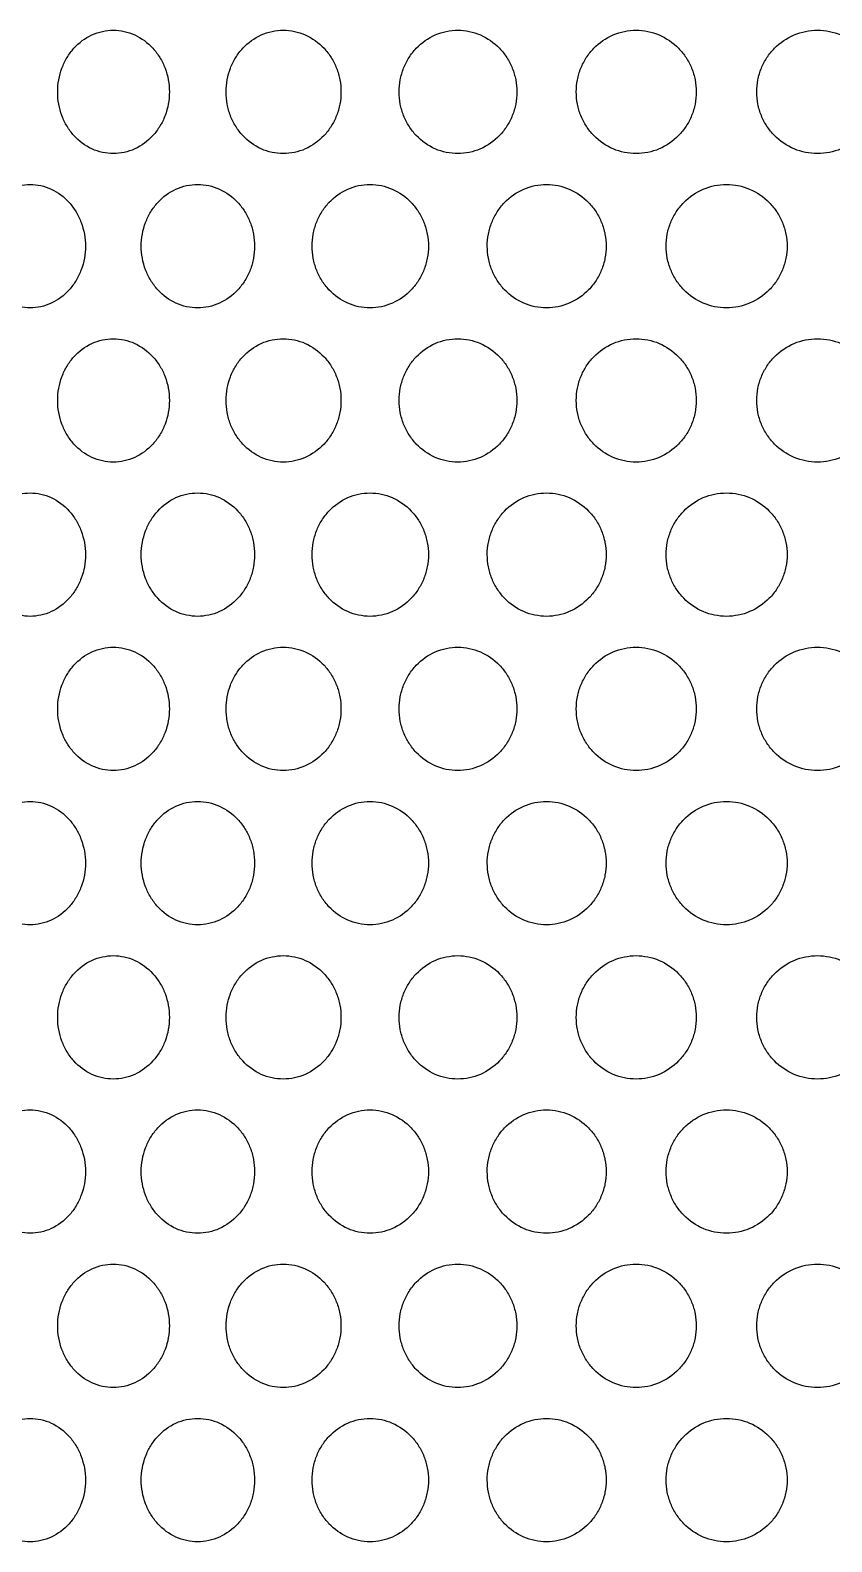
# Model space of a CAD drawing. Header units: millimetres. Extents: x 324 to 7054, y -67 to 2159.
# Drawn here: x 645.2 to 697.2, y 485 to 583 of the extents above; entities that cross this region are included whole.
import ezdxf

# ---------------------------------------------------------------- set-up
doc = ezdxf.new("R2010")
doc.units = ezdxf.units.MM
doc.header["$LTSCALE"] = 153.67
doc.layers.add('02___PRT_ALL_AXES', color=7, linetype='CONTINUOUS')

msp = doc.modelspace()

# ---------------------------------------------------------------- linework, layer by layer
at = {"layer": '02___PRT_ALL_AXES', "linetype": 'Continuous'}
for points in [[(647.01741, 579), (647.01772, 579.26583), (647.06415, 579.78945), (647.27066, 580.54514), (647.60178, 581.23528), (648.19946, 582.04859), (649.19605, 582.7909), (650.61812, 583.10456), (652.04246, 582.79082), (653.05031, 582.05038), (653.65774, 581.2386), (653.99602, 580.54817), (654.20758, 579.79095), (654.25517, 579.2663), (654.25548, 579)], [(657.92888, 579), (657.9292, 579.26583), (657.97705, 579.78945), (658.18986, 580.54514), (658.53106, 581.23528), (659.1468, 582.04859), (660.17319, 582.7909), (661.63687, 583.10456), (663.1019, 582.79082), (664.13793, 582.05038), (664.76214, 581.2386), (665.10971, 580.54817), (665.32705, 579.79095), (665.37594, 579.2663), (665.37626, 579)], [(669.14691, 579), (669.14724, 579.26583), (669.19632, 579.78945), (669.41459, 580.54514), (669.76449, 581.23528), (670.39583, 582.04859), (671.44791, 582.7909), (672.94733, 583.10456), (674.4472, 582.79082), (675.50725, 582.05038), (676.14575, 581.2386), (676.50122, 580.54817), (676.72347, 579.79095), (676.77346, 579.2663), (676.77378, 579)], [(680.6266, 579), (680.62694, 579.26583), (680.67705, 579.78945), (680.8999, 580.54514), (681.2571, 581.23528), (681.90151, 582.04859), (682.97506, 582.7909), (684.50424, 583.10456), (686.03295, 582.79082), (687.11278, 582.05038), (687.763, 581.2386), (688.12494, 580.54817), (688.35122, 579.79095), (688.40211, 579.2663), (688.40244, 579)], [(692.32199, 579), (692.32234, 579.26583), (692.37328, 579.78945), (692.59981, 580.54514), (692.96289, 581.23528), (693.6178, 582.04859), (694.70853, 582.7909), (696.26133, 583.10456), (697.81275, 582.79082), (698.90804, 582.05038), (699.56739, 581.2386), (699.93436, 580.54817), (700.16375, 579.79095), (700.21533, 579.2663), (700.21567, 579)], [(654.25548, 579), (654.25516, 578.73417), (654.20776, 578.21055), (653.99708, 577.45486), (653.65978, 576.76472), (653.05235, 575.95141), (652.04357, 575.2091), (650.61542, 574.89544), (649.19717, 575.20918), (648.20147, 575.94962), (647.60379, 576.7614), (647.27169, 577.45183), (647.06432, 578.20905), (647.01772, 578.7337), (647.01741, 579)], [(665.37626, 579), (665.37593, 578.73417), (665.32723, 578.21055), (665.11079, 577.45486), (664.76424, 576.76472), (664.14003, 575.95141), (663.10305, 575.2091), (661.63409, 574.89544), (660.17434, 575.20918), (659.14887, 575.94962), (658.53313, 576.7614), (658.19093, 577.45183), (657.97723, 578.20905), (657.9292, 578.7337), (657.92888, 579)], [(676.77378, 579), (676.77345, 578.73417), (676.72366, 578.21055), (676.50233, 577.45486), (676.1479, 576.76472), (675.5094, 575.95141), (674.44838, 575.2091), (672.94449, 574.89544), (671.44908, 575.20918), (670.39795, 575.94962), (669.76661, 576.7614), (669.41568, 577.45183), (669.1965, 578.20905), (669.14724, 578.7337), (669.14691, 579)], [(688.40244, 579), (688.4021, 578.73417), (688.35141, 578.21055), (688.12607, 577.45486), (687.76519, 576.76472), (687.11496, 575.95141), (686.03414, 575.2091), (684.50134, 574.89544), (682.97626, 575.20918), (681.90368, 575.94962), (681.25927, 576.7614), (680.90101, 577.45183), (680.67723, 578.20905), (680.62693, 578.7337), (680.6266, 579)], [(700.21567, 579), (700.21533, 578.73417), (700.16394, 578.21055), (699.9355, 577.45486), (699.56961, 576.76472), (698.91025, 575.95141), (697.81397, 575.2091), (696.25839, 574.89544), (694.70975, 575.20918), (693.62, 575.94962), (692.96509, 576.7614), (692.60094, 577.45183), (692.37347, 578.20905), (692.32233, 578.7337), (692.32199, 579)], [(641.69034, 569), (641.69064, 569.26583), (641.73629, 569.78945), (641.93933, 570.54514), (642.26493, 571.23528), (642.85266, 572.04859), (643.83286, 572.7909), (645.23197, 573.10456), (646.63381, 572.79082), (647.62606, 572.05038), (648.22418, 571.2386), (648.55731, 570.54817), (648.76566, 569.79095), (648.81253, 569.2663), (648.81283, 569)], [(652.43207, 569), (652.43238, 569.26583), (652.47954, 569.78945), (652.68931, 570.54514), (653.02564, 571.23528), (653.63265, 572.04859), (654.64465, 572.7909), (656.08824, 573.10456), (657.53365, 572.79082), (658.5561, 572.05038), (659.17223, 571.2386), (659.51533, 570.54817), (659.72989, 569.79095), (659.77815, 569.2663), (659.77846, 569)], [(663.50236, 569), (663.50268, 569.26583), (663.55117, 569.78945), (663.76682, 570.54514), (664.11254, 571.23528), (664.73639, 572.04859), (665.77615, 572.7909), (667.25844, 573.10456), (668.74164, 572.79082), (669.7902, 572.05038), (670.42187, 571.2386), (670.77357, 570.54817), (670.99347, 569.79095), (671.04293, 569.2663), (671.04325, 569)], [(674.8569, 569), (674.85723, 569.26583), (674.90685, 569.78945), (675.12752, 570.54514), (675.48125, 571.23528), (676.11944, 572.04859), (677.18279, 572.7909), (678.69785, 573.10456), (680.2129, 572.79082), (681.28337, 572.05038), (681.92806, 571.2386), (682.28694, 570.54817), (682.51132, 569.79095), (682.56178, 569.2663), (682.56211, 569)], [(686.45024, 569), (686.45058, 569.26583), (686.50113, 569.78945), (686.72594, 570.54514), (687.08626, 571.23528), (687.73624, 572.04859), (688.81893, 572.7909), (690.36069, 573.10456), (691.90152, 572.79082), (692.98962, 572.05038), (693.64474, 571.2386), (694.00938, 570.54817), (694.23732, 569.79095), (694.28859, 569.2663), (694.28892, 569)], [(648.81283, 569), (648.81252, 568.73417), (648.76583, 568.21055), (648.55835, 567.45486), (648.22619, 566.76472), (647.62807, 565.95141), (646.63491, 565.2091), (645.22932, 564.89544), (643.83396, 565.20918), (642.85464, 565.94962), (642.2669, 566.7614), (641.94035, 567.45183), (641.73646, 568.20905), (641.69064, 568.7337), (641.69034, 569)], [(659.77846, 569), (659.77814, 568.73417), (659.73007, 568.21055), (659.5164, 567.45486), (659.17431, 566.76472), (658.55817, 565.95141), (657.53478, 565.2091), (656.0855, 564.89544), (654.64578, 565.20918), (653.63469, 565.94962), (653.02768, 566.7614), (652.69036, 567.45183), (652.47972, 568.20905), (652.43238, 568.7337), (652.43207, 569)], [(671.04325, 569), (671.04293, 568.73417), (670.99365, 568.21055), (670.77466, 567.45486), (670.42399, 566.76472), (669.79232, 565.95141), (668.7428, 565.2091), (667.25562, 564.89544), (665.77731, 565.20918), (664.73849, 565.94962), (664.11464, 566.7614), (663.76789, 567.45183), (663.55135, 568.20905), (663.50268, 568.7337), (663.50236, 569)], [(682.56211, 569), (682.56177, 568.73417), (682.5115, 568.21055), (682.28806, 567.45486), (681.93023, 566.76472), (681.28554, 565.95141), (680.21409, 565.2091), (678.69498, 564.89544), (677.18398, 565.20918), (676.12159, 565.94962), (675.4834, 566.7614), (675.12862, 567.45183), (674.90704, 568.20905), (674.85723, 568.7337), (674.8569, 569)], [(694.28892, 569), (694.28858, 568.73417), (694.23751, 568.21055), (694.01051, 567.45486), (693.64695, 566.76472), (692.99183, 565.95141), (691.90273, 565.2091), (690.35776, 564.89544), (688.82014, 565.20918), (687.73843, 565.94962), (687.08844, 566.7614), (686.72706, 567.45183), (686.50132, 568.20905), (686.45057, 568.7337), (686.45024, 569)], [(647.01741, 559), (647.01772, 559.26583), (647.06415, 559.78945), (647.27066, 560.54514), (647.60178, 561.23528), (648.19946, 562.04859), (649.19605, 562.7909), (650.61812, 563.10456), (652.04246, 562.79082), (653.05031, 562.05038), (653.65774, 561.2386), (653.99602, 560.54817), (654.20758, 559.79095), (654.25517, 559.2663), (654.25548, 559)], [(657.92888, 559), (657.9292, 559.26583), (657.97705, 559.78945), (658.18986, 560.54514), (658.53106, 561.23528), (659.1468, 562.04859), (660.17319, 562.7909), (661.63687, 563.10456), (663.1019, 562.79082), (664.13793, 562.05038), (664.76214, 561.2386), (665.10971, 560.54817), (665.32705, 559.79095), (665.37594, 559.2663), (665.37626, 559)], [(669.14691, 559), (669.14724, 559.26583), (669.19632, 559.78945), (669.41459, 560.54514), (669.76449, 561.23528), (670.39583, 562.04859), (671.44791, 562.7909), (672.94733, 563.10456), (674.4472, 562.79082), (675.50725, 562.05038), (676.14575, 561.2386), (676.50122, 560.54817), (676.72347, 559.79095), (676.77346, 559.2663), (676.77378, 559)], [(680.6266, 559), (680.62694, 559.26583), (680.67705, 559.78945), (680.8999, 560.54514), (681.2571, 561.23528), (681.90151, 562.04859), (682.97506, 562.7909), (684.50424, 563.10456), (686.03295, 562.79082), (687.11278, 562.05038), (687.763, 561.2386), (688.12494, 560.54817), (688.35122, 559.79095), (688.40211, 559.2663), (688.40244, 559)], [(692.32199, 559), (692.32234, 559.26583), (692.37328, 559.78945), (692.59981, 560.54514), (692.96289, 561.23528), (693.6178, 562.04859), (694.70853, 562.7909), (696.26133, 563.10456), (697.81275, 562.79082), (698.90804, 562.05038), (699.56739, 561.2386), (699.93436, 560.54817), (700.16375, 559.79095), (700.21533, 559.2663), (700.21567, 559)], [(654.25548, 559), (654.25516, 558.73417), (654.20776, 558.21055), (653.99708, 557.45486), (653.65978, 556.76472), (653.05235, 555.95141), (652.04357, 555.2091), (650.61542, 554.89544), (649.19717, 555.20918), (648.20147, 555.94962), (647.60379, 556.7614), (647.27169, 557.45183), (647.06432, 558.20905), (647.01772, 558.7337), (647.01741, 559)], [(665.37626, 559), (665.37593, 558.73417), (665.32723, 558.21055), (665.11079, 557.45486), (664.76424, 556.76472), (664.14003, 555.95141), (663.10305, 555.2091), (661.63409, 554.89544), (660.17434, 555.20918), (659.14887, 555.94962), (658.53313, 556.7614), (658.19093, 557.45183), (657.97723, 558.20905), (657.9292, 558.7337), (657.92888, 559)], [(676.77378, 559), (676.77345, 558.73417), (676.72366, 558.21055), (676.50233, 557.45486), (676.1479, 556.76472), (675.5094, 555.95141), (674.44838, 555.2091), (672.94449, 554.89544), (671.44908, 555.20918), (670.39795, 555.94962), (669.76661, 556.7614), (669.41568, 557.45183), (669.1965, 558.20905), (669.14724, 558.7337), (669.14691, 559)], [(688.40244, 559), (688.4021, 558.73417), (688.35141, 558.21055), (688.12607, 557.45486), (687.76519, 556.76472), (687.11496, 555.95141), (686.03414, 555.2091), (684.50134, 554.89544), (682.97626, 555.20918), (681.90368, 555.94962), (681.25927, 556.7614), (680.90101, 557.45183), (680.67723, 558.20905), (680.62693, 558.7337), (680.6266, 559)], [(700.21567, 559), (700.21533, 558.73417), (700.16394, 558.21055), (699.9355, 557.45486), (699.56961, 556.76472), (698.91025, 555.95141), (697.81397, 555.2091), (696.25839, 554.89544), (694.70975, 555.20918), (693.62, 555.94962), (692.96509, 556.7614), (692.60094, 557.45183), (692.37347, 558.20905), (692.32233, 558.7337), (692.32199, 559)], [(641.69034, 549), (641.69064, 549.26583), (641.73629, 549.78945), (641.93933, 550.54514), (642.26493, 551.23528), (642.85266, 552.04859), (643.83286, 552.7909), (645.23197, 553.10456), (646.63381, 552.79082), (647.62606, 552.05038), (648.22418, 551.2386), (648.55731, 550.54817), (648.76566, 549.79095), (648.81253, 549.2663), (648.81283, 549)], [(652.43207, 549), (652.43238, 549.26583), (652.47954, 549.78945), (652.68931, 550.54514), (653.02564, 551.23528), (653.63265, 552.04859), (654.64465, 552.7909), (656.08824, 553.10456), (657.53365, 552.79082), (658.5561, 552.05038), (659.17223, 551.2386), (659.51533, 550.54817), (659.72989, 549.79095), (659.77815, 549.2663), (659.77846, 549)], [(663.50236, 549), (663.50268, 549.26583), (663.55117, 549.78945), (663.76682, 550.54514), (664.11254, 551.23528), (664.73639, 552.04859), (665.77615, 552.7909), (667.25844, 553.10456), (668.74164, 552.79082), (669.7902, 552.05038), (670.42187, 551.2386), (670.77357, 550.54817), (670.99347, 549.79095), (671.04293, 549.2663), (671.04325, 549)], [(674.8569, 549), (674.85723, 549.26583), (674.90685, 549.78945), (675.12752, 550.54514), (675.48125, 551.23528), (676.11944, 552.04859), (677.18279, 552.7909), (678.69785, 553.10456), (680.2129, 552.79082), (681.28337, 552.05038), (681.92806, 551.2386), (682.28694, 550.54817), (682.51132, 549.79095), (682.56178, 549.2663), (682.56211, 549)], [(686.45024, 549), (686.45058, 549.26583), (686.50113, 549.78945), (686.72594, 550.54514), (687.08626, 551.23528), (687.73624, 552.04859), (688.81893, 552.7909), (690.36069, 553.10456), (691.90152, 552.79082), (692.98962, 552.05038), (693.64474, 551.2386), (694.00938, 550.54817), (694.23732, 549.79095), (694.28859, 549.2663), (694.28892, 549)], [(648.81283, 549), (648.81252, 548.73417), (648.76583, 548.21055), (648.55835, 547.45486), (648.22619, 546.76472), (647.62807, 545.95141), (646.63491, 545.2091), (645.22932, 544.89544), (643.83396, 545.20918), (642.85464, 545.94962), (642.2669, 546.7614), (641.94035, 547.45183), (641.73646, 548.20905), (641.69064, 548.7337), (641.69034, 549)], [(659.77846, 549), (659.77814, 548.73417), (659.73007, 548.21055), (659.5164, 547.45486), (659.17431, 546.76472), (658.55817, 545.95141), (657.53478, 545.2091), (656.0855, 544.89544), (654.64578, 545.20918), (653.63469, 545.94962), (653.02768, 546.7614), (652.69036, 547.45183), (652.47972, 548.20905), (652.43238, 548.7337), (652.43207, 549)], [(671.04325, 549), (671.04293, 548.73417), (670.99365, 548.21055), (670.77466, 547.45486), (670.42399, 546.76472), (669.79232, 545.95141), (668.7428, 545.2091), (667.25562, 544.89544), (665.77731, 545.20918), (664.73849, 545.94962), (664.11464, 546.7614), (663.76789, 547.45183), (663.55135, 548.20905), (663.50268, 548.7337), (663.50236, 549)], [(682.56211, 549), (682.56177, 548.73417), (682.5115, 548.21055), (682.28806, 547.45486), (681.93023, 546.76472), (681.28554, 545.95141), (680.21409, 545.2091), (678.69498, 544.89544), (677.18398, 545.20918), (676.12159, 545.94962), (675.4834, 546.7614), (675.12862, 547.45183), (674.90704, 548.20905), (674.85723, 548.7337), (674.8569, 549)], [(694.28892, 549), (694.28858, 548.73417), (694.23751, 548.21055), (694.01051, 547.45486), (693.64695, 546.76472), (692.99183, 545.95141), (691.90273, 545.2091), (690.35776, 544.89544), (688.82014, 545.20918), (687.73843, 545.94962), (687.08844, 546.7614), (686.72706, 547.45183), (686.50132, 548.20905), (686.45057, 548.7337), (686.45024, 549)], [(647.01741, 539), (647.01772, 539.26583), (647.06415, 539.78945), (647.27066, 540.54514), (647.60178, 541.23528), (648.19946, 542.04859), (649.19605, 542.7909), (650.61812, 543.10456), (652.04246, 542.79082), (653.05031, 542.05038), (653.65774, 541.2386), (653.99602, 540.54817), (654.20758, 539.79095), (654.25517, 539.2663), (654.25548, 539)], [(657.92888, 539), (657.9292, 539.26583), (657.97705, 539.78945), (658.18986, 540.54514), (658.53106, 541.23528), (659.1468, 542.04859), (660.17319, 542.7909), (661.63687, 543.10456), (663.1019, 542.79082), (664.13793, 542.05038), (664.76214, 541.2386), (665.10971, 540.54817), (665.32705, 539.79095), (665.37594, 539.2663), (665.37626, 539)], [(669.14691, 539), (669.14724, 539.26583), (669.19632, 539.78945), (669.41459, 540.54514), (669.76449, 541.23528), (670.39583, 542.04859), (671.44791, 542.7909), (672.94733, 543.10456), (674.4472, 542.79082), (675.50725, 542.05038), (676.14575, 541.2386), (676.50122, 540.54817), (676.72347, 539.79095), (676.77346, 539.2663), (676.77378, 539)], [(680.6266, 539), (680.62694, 539.26583), (680.67705, 539.78945), (680.8999, 540.54514), (681.2571, 541.23528), (681.90151, 542.04859), (682.97506, 542.7909), (684.50424, 543.10456), (686.03295, 542.79082), (687.11278, 542.05038), (687.763, 541.2386), (688.12494, 540.54817), (688.35122, 539.79095), (688.40211, 539.2663), (688.40244, 539)], [(692.32199, 539), (692.32234, 539.26583), (692.37328, 539.78945), (692.59981, 540.54514), (692.96289, 541.23528), (693.6178, 542.04859), (694.70853, 542.7909), (696.26133, 543.10456), (697.81275, 542.79082), (698.90804, 542.05038), (699.56739, 541.2386), (699.93436, 540.54817), (700.16375, 539.79095), (700.21533, 539.2663), (700.21567, 539)], [(654.25548, 539), (654.25516, 538.73417), (654.20776, 538.21055), (653.99708, 537.45486), (653.65978, 536.76472), (653.05235, 535.95141), (652.04357, 535.2091), (650.61542, 534.89544), (649.19717, 535.20918), (648.20147, 535.94962), (647.60379, 536.7614), (647.27169, 537.45183), (647.06432, 538.20905), (647.01772, 538.7337), (647.01741, 539)], [(665.37626, 539), (665.37593, 538.73417), (665.32723, 538.21055), (665.11079, 537.45486), (664.76424, 536.76472), (664.14003, 535.95141), (663.10305, 535.2091), (661.63409, 534.89544), (660.17434, 535.20918), (659.14887, 535.94962), (658.53313, 536.7614), (658.19093, 537.45183), (657.97723, 538.20905), (657.9292, 538.7337), (657.92888, 539)], [(676.77378, 539), (676.77345, 538.73417), (676.72366, 538.21055), (676.50233, 537.45486), (676.1479, 536.76472), (675.5094, 535.95141), (674.44838, 535.2091), (672.94449, 534.89544), (671.44908, 535.20918), (670.39795, 535.94962), (669.76661, 536.7614), (669.41568, 537.45183), (669.1965, 538.20905), (669.14724, 538.7337), (669.14691, 539)], [(688.40244, 539), (688.4021, 538.73417), (688.35141, 538.21055), (688.12607, 537.45486), (687.76519, 536.76472), (687.11496, 535.95141), (686.03414, 535.2091), (684.50134, 534.89544), (682.97626, 535.20918), (681.90368, 535.94962), (681.25927, 536.7614), (680.90101, 537.45183), (680.67723, 538.20905), (680.62693, 538.7337), (680.6266, 539)], [(700.21567, 539), (700.21533, 538.73417), (700.16394, 538.21055), (699.9355, 537.45486), (699.56961, 536.76472), (698.91025, 535.95141), (697.81397, 535.2091), (696.25839, 534.89544), (694.70975, 535.20918), (693.62, 535.94962), (692.96509, 536.7614), (692.60094, 537.45183), (692.37347, 538.20905), (692.32233, 538.7337), (692.32199, 539)], [(641.69034, 529), (641.69064, 529.26583), (641.73629, 529.78945), (641.93933, 530.54514), (642.26493, 531.23528), (642.85266, 532.04859), (643.83286, 532.7909), (645.23197, 533.10456), (646.63381, 532.79082), (647.62606, 532.05038), (648.22418, 531.2386), (648.55731, 530.54817), (648.76566, 529.79095), (648.81253, 529.2663), (648.81283, 529)], [(652.43207, 529), (652.43238, 529.26583), (652.47954, 529.78945), (652.68931, 530.54514), (653.02564, 531.23528), (653.63265, 532.04859), (654.64465, 532.7909), (656.08824, 533.10456), (657.53365, 532.79082), (658.5561, 532.05038), (659.17223, 531.2386), (659.51533, 530.54817), (659.72989, 529.79095), (659.77815, 529.2663), (659.77846, 529)], [(663.50236, 529), (663.50268, 529.26583), (663.55117, 529.78945), (663.76682, 530.54514), (664.11254, 531.23528), (664.73639, 532.04859), (665.77615, 532.7909), (667.25844, 533.10456), (668.74164, 532.79082), (669.7902, 532.05038), (670.42187, 531.2386), (670.77357, 530.54817), (670.99347, 529.79095), (671.04293, 529.2663), (671.04325, 529)], [(674.8569, 529), (674.85723, 529.26583), (674.90685, 529.78945), (675.12752, 530.54514), (675.48125, 531.23528), (676.11944, 532.04859), (677.18279, 532.7909), (678.69785, 533.10456), (680.2129, 532.79082), (681.28337, 532.05038), (681.92806, 531.2386), (682.28694, 530.54817), (682.51132, 529.79095), (682.56178, 529.2663), (682.56211, 529)], [(686.45024, 529), (686.45058, 529.26583), (686.50113, 529.78945), (686.72594, 530.54514), (687.08626, 531.23528), (687.73624, 532.04859), (688.81893, 532.7909), (690.36069, 533.10456), (691.90152, 532.79082), (692.98962, 532.05038), (693.64474, 531.2386), (694.00938, 530.54817), (694.23732, 529.79095), (694.28859, 529.2663), (694.28892, 529)], [(648.81283, 529), (648.81252, 528.73417), (648.76583, 528.21055), (648.55835, 527.45486), (648.22619, 526.76472), (647.62807, 525.95141), (646.63491, 525.2091), (645.22932, 524.89544), (643.83396, 525.20918), (642.85464, 525.94962), (642.2669, 526.7614), (641.94035, 527.45183), (641.73646, 528.20905), (641.69064, 528.7337), (641.69034, 529)], [(659.77846, 529), (659.77814, 528.73417), (659.73007, 528.21055), (659.5164, 527.45486), (659.17431, 526.76472), (658.55817, 525.95141), (657.53478, 525.2091), (656.0855, 524.89544), (654.64578, 525.20918), (653.63469, 525.94962), (653.02768, 526.7614), (652.69036, 527.45183), (652.47972, 528.20905), (652.43238, 528.7337), (652.43207, 529)], [(671.04325, 529), (671.04293, 528.73417), (670.99365, 528.21055), (670.77466, 527.45486), (670.42399, 526.76472), (669.79232, 525.95141), (668.7428, 525.2091), (667.25562, 524.89544), (665.77731, 525.20918), (664.73849, 525.94962), (664.11464, 526.7614), (663.76789, 527.45183), (663.55135, 528.20905), (663.50268, 528.7337), (663.50236, 529)], [(682.56211, 529), (682.56177, 528.73417), (682.5115, 528.21055), (682.28806, 527.45486), (681.93023, 526.76472), (681.28554, 525.95141), (680.21409, 525.2091), (678.69498, 524.89544), (677.18398, 525.20918), (676.12159, 525.94962), (675.4834, 526.7614), (675.12862, 527.45183), (674.90704, 528.20905), (674.85723, 528.7337), (674.8569, 529)], [(694.28892, 529), (694.28858, 528.73417), (694.23751, 528.21055), (694.01051, 527.45486), (693.64695, 526.76472), (692.99183, 525.95141), (691.90273, 525.2091), (690.35776, 524.89544), (688.82014, 525.20918), (687.73843, 525.94962), (687.08844, 526.7614), (686.72706, 527.45183), (686.50132, 528.20905), (686.45057, 528.7337), (686.45024, 529)], [(647.01741, 519), (647.01772, 519.26583), (647.06415, 519.78945), (647.27066, 520.54514), (647.60178, 521.23528), (648.19946, 522.04859), (649.19605, 522.7909), (650.61812, 523.10456), (652.04246, 522.79082), (653.05031, 522.05038), (653.65774, 521.2386), (653.99602, 520.54817), (654.20758, 519.79095), (654.25517, 519.2663), (654.25548, 519)], [(657.92888, 519), (657.9292, 519.26583), (657.97705, 519.78945), (658.18986, 520.54514), (658.53106, 521.23528), (659.1468, 522.04859), (660.17319, 522.7909), (661.63687, 523.10456), (663.1019, 522.79082), (664.13793, 522.05038), (664.76214, 521.2386), (665.10971, 520.54817), (665.32705, 519.79095), (665.37594, 519.2663), (665.37626, 519)], [(669.14691, 519), (669.14724, 519.26583), (669.19632, 519.78945), (669.41459, 520.54514), (669.76449, 521.23528), (670.39583, 522.04859), (671.44791, 522.7909), (672.94733, 523.10456), (674.4472, 522.79082), (675.50725, 522.05038), (676.14575, 521.2386), (676.50122, 520.54817), (676.72347, 519.79095), (676.77346, 519.2663), (676.77378, 519)], [(680.6266, 519), (680.62694, 519.26583), (680.67705, 519.78945), (680.8999, 520.54514), (681.2571, 521.23528), (681.90151, 522.04859), (682.97506, 522.7909), (684.50424, 523.10456), (686.03295, 522.79082), (687.11278, 522.05038), (687.763, 521.2386), (688.12494, 520.54817), (688.35122, 519.79095), (688.40211, 519.2663), (688.40244, 519)], [(692.32199, 519), (692.32234, 519.26583), (692.37328, 519.78945), (692.59981, 520.54514), (692.96289, 521.23528), (693.6178, 522.04859), (694.70853, 522.7909), (696.26133, 523.10456), (697.81275, 522.79082), (698.90804, 522.05038), (699.56739, 521.2386), (699.93436, 520.54817), (700.16375, 519.79095), (700.21533, 519.2663), (700.21567, 519)], [(654.25548, 519), (654.25516, 518.73417), (654.20776, 518.21055), (653.99708, 517.45486), (653.65978, 516.76472), (653.05235, 515.95141), (652.04357, 515.2091), (650.61542, 514.89544), (649.19717, 515.20918), (648.20147, 515.94962), (647.60379, 516.7614), (647.27169, 517.45183), (647.06432, 518.20905), (647.01772, 518.7337), (647.01741, 519)], [(665.37626, 519), (665.37593, 518.73417), (665.32723, 518.21055), (665.11079, 517.45486), (664.76424, 516.76472), (664.14003, 515.95141), (663.10305, 515.2091), (661.63409, 514.89544), (660.17434, 515.20918), (659.14887, 515.94962), (658.53313, 516.7614), (658.19093, 517.45183), (657.97723, 518.20905), (657.9292, 518.7337), (657.92888, 519)], [(676.77378, 519), (676.77345, 518.73417), (676.72366, 518.21055), (676.50233, 517.45486), (676.1479, 516.76472), (675.5094, 515.95141), (674.44838, 515.2091), (672.94449, 514.89544), (671.44908, 515.20918), (670.39795, 515.94962), (669.76661, 516.7614), (669.41568, 517.45183), (669.1965, 518.20905), (669.14724, 518.7337), (669.14691, 519)], [(688.40244, 519), (688.4021, 518.73417), (688.35141, 518.21055), (688.12607, 517.45486), (687.76519, 516.76472), (687.11496, 515.95141), (686.03414, 515.2091), (684.50134, 514.89544), (682.97626, 515.20918), (681.90368, 515.94962), (681.25927, 516.7614), (680.90101, 517.45183), (680.67723, 518.20905), (680.62693, 518.7337), (680.6266, 519)], [(700.21567, 519), (700.21533, 518.73417), (700.16394, 518.21055), (699.9355, 517.45486), (699.56961, 516.76472), (698.91025, 515.95141), (697.81397, 515.2091), (696.25839, 514.89544), (694.70975, 515.20918), (693.62, 515.94962), (692.96509, 516.7614), (692.60094, 517.45183), (692.37347, 518.20905), (692.32233, 518.7337), (692.32199, 519)], [(641.69034, 509), (641.69064, 509.26583), (641.73629, 509.78945), (641.93933, 510.54514), (642.26493, 511.23528), (642.85266, 512.04859), (643.83286, 512.7909), (645.23197, 513.10456), (646.63381, 512.79082), (647.62606, 512.05038), (648.22418, 511.2386), (648.55731, 510.54817), (648.76566, 509.79095), (648.81253, 509.2663), (648.81283, 509)], [(652.43207, 509), (652.43238, 509.26583), (652.47954, 509.78945), (652.68931, 510.54514), (653.02564, 511.23528), (653.63265, 512.04859), (654.64465, 512.7909), (656.08824, 513.10456), (657.53365, 512.79082), (658.5561, 512.05038), (659.17223, 511.2386), (659.51533, 510.54817), (659.72989, 509.79095), (659.77815, 509.2663), (659.77846, 509)], [(663.50236, 509), (663.50268, 509.26583), (663.55117, 509.78945), (663.76682, 510.54514), (664.11254, 511.23528), (664.73639, 512.04859), (665.77615, 512.7909), (667.25844, 513.10456), (668.74164, 512.79082), (669.7902, 512.05038), (670.42187, 511.2386), (670.77357, 510.54817), (670.99347, 509.79095), (671.04293, 509.2663), (671.04325, 509)], [(674.8569, 509), (674.85723, 509.26583), (674.90685, 509.78945), (675.12752, 510.54514), (675.48125, 511.23528), (676.11944, 512.04859), (677.18279, 512.7909), (678.69785, 513.10456), (680.2129, 512.79082), (681.28337, 512.05038), (681.92806, 511.2386), (682.28694, 510.54817), (682.51132, 509.79095), (682.56178, 509.2663), (682.56211, 509)], [(686.45024, 509), (686.45058, 509.26583), (686.50113, 509.78945), (686.72594, 510.54514), (687.08626, 511.23528), (687.73624, 512.04859), (688.81893, 512.7909), (690.36069, 513.10456), (691.90152, 512.79082), (692.98962, 512.05038), (693.64474, 511.2386), (694.00938, 510.54817), (694.23732, 509.79095), (694.28859, 509.2663), (694.28892, 509)], [(648.81283, 509), (648.81252, 508.73417), (648.76583, 508.21055), (648.55835, 507.45486), (648.22619, 506.76472), (647.62807, 505.95141), (646.63491, 505.2091), (645.22932, 504.89544), (643.83396, 505.20918), (642.85464, 505.94962), (642.2669, 506.7614), (641.94035, 507.45183), (641.73646, 508.20905), (641.69064, 508.7337), (641.69034, 509)], [(659.77846, 509), (659.77814, 508.73417), (659.73007, 508.21055), (659.5164, 507.45486), (659.17431, 506.76472), (658.55817, 505.95141), (657.53478, 505.2091), (656.0855, 504.89544), (654.64578, 505.20918), (653.63469, 505.94962), (653.02768, 506.7614), (652.69036, 507.45183), (652.47972, 508.20905), (652.43238, 508.7337), (652.43207, 509)], [(671.04325, 509), (671.04293, 508.73417), (670.99365, 508.21055), (670.77466, 507.45486), (670.42399, 506.76472), (669.79232, 505.95141), (668.7428, 505.2091), (667.25562, 504.89544), (665.77731, 505.20918), (664.73849, 505.94962), (664.11464, 506.7614), (663.76789, 507.45183), (663.55135, 508.20905), (663.50268, 508.7337), (663.50236, 509)], [(682.56211, 509), (682.56177, 508.73417), (682.5115, 508.21055), (682.28806, 507.45486), (681.93023, 506.76472), (681.28554, 505.95141), (680.21409, 505.2091), (678.69498, 504.89544), (677.18398, 505.20918), (676.12159, 505.94962), (675.4834, 506.7614), (675.12862, 507.45183), (674.90704, 508.20905), (674.85723, 508.7337), (674.8569, 509)], [(694.28892, 509), (694.28858, 508.73417), (694.23751, 508.21055), (694.01051, 507.45486), (693.64695, 506.76472), (692.99183, 505.95141), (691.90273, 505.2091), (690.35776, 504.89544), (688.82014, 505.20918), (687.73843, 505.94962), (687.08844, 506.7614), (686.72706, 507.45183), (686.50132, 508.20905), (686.45057, 508.7337), (686.45024, 509)], [(647.01741, 499), (647.01772, 499.26583), (647.06415, 499.78945), (647.27066, 500.54514), (647.60178, 501.23528), (648.19946, 502.04859), (649.19605, 502.7909), (650.61812, 503.10456), (652.04246, 502.79082), (653.05031, 502.05038), (653.65774, 501.2386), (653.99602, 500.54817), (654.20758, 499.79095), (654.25517, 499.2663), (654.25548, 499)], [(657.92888, 499), (657.9292, 499.26583), (657.97705, 499.78945), (658.18986, 500.54514), (658.53106, 501.23528), (659.1468, 502.04859), (660.17319, 502.7909), (661.63687, 503.10456), (663.1019, 502.79082), (664.13793, 502.05038), (664.76214, 501.2386), (665.10971, 500.54817), (665.32705, 499.79095), (665.37594, 499.2663), (665.37626, 499)], [(669.14691, 499), (669.14724, 499.26583), (669.19632, 499.78945), (669.41459, 500.54514), (669.76449, 501.23528), (670.39583, 502.04859), (671.44791, 502.7909), (672.94733, 503.10456), (674.4472, 502.79082), (675.50725, 502.05038), (676.14575, 501.2386), (676.50122, 500.54817), (676.72347, 499.79095), (676.77346, 499.2663), (676.77378, 499)], [(680.6266, 499), (680.62694, 499.26583), (680.67705, 499.78945), (680.8999, 500.54514), (681.2571, 501.23528), (681.90151, 502.04859), (682.97506, 502.7909), (684.50424, 503.10456), (686.03295, 502.79082), (687.11278, 502.05038), (687.763, 501.2386), (688.12494, 500.54817), (688.35122, 499.79095), (688.40211, 499.2663), (688.40244, 499)], [(692.32199, 499), (692.32234, 499.26583), (692.37328, 499.78945), (692.59981, 500.54514), (692.96289, 501.23528), (693.6178, 502.04859), (694.70853, 502.7909), (696.26133, 503.10456), (697.81275, 502.79082), (698.90804, 502.05038), (699.56739, 501.2386), (699.93436, 500.54817), (700.16375, 499.79095), (700.21533, 499.2663), (700.21567, 499)], [(654.25548, 499), (654.25516, 498.73417), (654.20776, 498.21055), (653.99708, 497.45486), (653.65978, 496.76472), (653.05235, 495.95141), (652.04357, 495.2091), (650.61542, 494.89544), (649.19717, 495.20918), (648.20147, 495.94962), (647.60379, 496.7614), (647.27169, 497.45183), (647.06432, 498.20905), (647.01772, 498.7337), (647.01741, 499)], [(665.37626, 499), (665.37593, 498.73417), (665.32723, 498.21055), (665.11079, 497.45486), (664.76424, 496.76472), (664.14003, 495.95141), (663.10305, 495.2091), (661.63409, 494.89544), (660.17434, 495.20918), (659.14887, 495.94962), (658.53313, 496.7614), (658.19093, 497.45183), (657.97723, 498.20905), (657.9292, 498.7337), (657.92888, 499)], [(676.77378, 499), (676.77345, 498.73417), (676.72366, 498.21055), (676.50233, 497.45486), (676.1479, 496.76472), (675.5094, 495.95141), (674.44838, 495.2091), (672.94449, 494.89544), (671.44908, 495.20918), (670.39795, 495.94962), (669.76661, 496.7614), (669.41568, 497.45183), (669.1965, 498.20905), (669.14724, 498.7337), (669.14691, 499)], [(688.40244, 499), (688.4021, 498.73417), (688.35141, 498.21055), (688.12607, 497.45486), (687.76519, 496.76472), (687.11496, 495.95141), (686.03414, 495.2091), (684.50134, 494.89544), (682.97626, 495.20918), (681.90368, 495.94962), (681.25927, 496.7614), (680.90101, 497.45183), (680.67723, 498.20905), (680.62693, 498.7337), (680.6266, 499)], [(700.21567, 499), (700.21533, 498.73417), (700.16394, 498.21055), (699.9355, 497.45486), (699.56961, 496.76472), (698.91025, 495.95141), (697.81397, 495.2091), (696.25839, 494.89544), (694.70975, 495.20918), (693.62, 495.94962), (692.96509, 496.7614), (692.60094, 497.45183), (692.37347, 498.20905), (692.32233, 498.7337), (692.32199, 499)], [(641.69034, 489), (641.69064, 489.26583), (641.73629, 489.78945), (641.93933, 490.54514), (642.26493, 491.23528), (642.85266, 492.04859), (643.83286, 492.7909), (645.23197, 493.10456), (646.63381, 492.79082), (647.62606, 492.05038), (648.22418, 491.2386), (648.55731, 490.54817), (648.76566, 489.79095), (648.81253, 489.2663), (648.81283, 489)], [(652.43207, 489), (652.43238, 489.26583), (652.47954, 489.78945), (652.68931, 490.54514), (653.02564, 491.23528), (653.63265, 492.04859), (654.64465, 492.7909), (656.08824, 493.10456), (657.53365, 492.79082), (658.5561, 492.05038), (659.17223, 491.2386), (659.51533, 490.54817), (659.72989, 489.79095), (659.77815, 489.2663), (659.77846, 489)], [(663.50236, 489), (663.50268, 489.26583), (663.55117, 489.78945), (663.76682, 490.54514), (664.11254, 491.23528), (664.73639, 492.04859), (665.77615, 492.7909), (667.25844, 493.10456), (668.74164, 492.79082), (669.7902, 492.05038), (670.42187, 491.2386), (670.77357, 490.54817), (670.99347, 489.79095), (671.04293, 489.2663), (671.04325, 489)], [(674.8569, 489), (674.85723, 489.26583), (674.90685, 489.78945), (675.12752, 490.54514), (675.48125, 491.23528), (676.11944, 492.04859), (677.18279, 492.7909), (678.69785, 493.10456), (680.2129, 492.79082), (681.28337, 492.05038), (681.92806, 491.2386), (682.28694, 490.54817), (682.51132, 489.79095), (682.56178, 489.2663), (682.56211, 489)], [(686.45024, 489), (686.45058, 489.26583), (686.50113, 489.78945), (686.72594, 490.54514), (687.08626, 491.23528), (687.73624, 492.04859), (688.81893, 492.7909), (690.36069, 493.10456), (691.90152, 492.79082), (692.98962, 492.05038), (693.64474, 491.2386), (694.00938, 490.54817), (694.23732, 489.79095), (694.28859, 489.2663), (694.28892, 489)], [(648.81283, 489), (648.81252, 488.73417), (648.76583, 488.21055), (648.55835, 487.45486), (648.22619, 486.76472), (647.62807, 485.95141), (646.63491, 485.2091), (645.22932, 484.89544), (643.83396, 485.20918), (642.85464, 485.94962), (642.2669, 486.7614), (641.94035, 487.45183), (641.73646, 488.20905), (641.69064, 488.7337), (641.69034, 489)], [(659.77846, 489), (659.77814, 488.73417), (659.73007, 488.21055), (659.5164, 487.45486), (659.17431, 486.76472), (658.55817, 485.95141), (657.53478, 485.2091), (656.0855, 484.89544), (654.64578, 485.20918), (653.63469, 485.94962), (653.02768, 486.7614), (652.69036, 487.45183), (652.47972, 488.20905), (652.43238, 488.7337), (652.43207, 489)], [(671.04325, 489), (671.04293, 488.73417), (670.99365, 488.21055), (670.77466, 487.45486), (670.42399, 486.76472), (669.79232, 485.95141), (668.7428, 485.2091), (667.25562, 484.89544), (665.77731, 485.20918), (664.73849, 485.94962), (664.11464, 486.7614), (663.76789, 487.45183), (663.55135, 488.20905), (663.50268, 488.7337), (663.50236, 489)], [(682.56211, 489), (682.56177, 488.73417), (682.5115, 488.21055), (682.28806, 487.45486), (681.93023, 486.76472), (681.28554, 485.95141), (680.21409, 485.2091), (678.69498, 484.89544), (677.18398, 485.20918), (676.12159, 485.94962), (675.4834, 486.7614), (675.12862, 487.45183), (674.90704, 488.20905), (674.85723, 488.7337), (674.8569, 489)], [(694.28892, 489), (694.28858, 488.73417), (694.23751, 488.21055), (694.01051, 487.45486), (693.64695, 486.76472), (692.99183, 485.95141), (691.90273, 485.2091), (690.35776, 484.89544), (688.82014, 485.20918), (687.73843, 485.94962), (687.08844, 486.7614), (686.72706, 487.45183), (686.50132, 488.20905), (686.45057, 488.7337), (686.45024, 489)]]:
    msp.add_open_spline(points, degree=3, knots=[0, 0, 0, 0, 0.0625, 0.125, 0.1875, 0.25, 0.375, 0.5, 0.625, 0.75, 0.8125, 0.875, 0.9375, 1, 1, 1, 1], dxfattribs=at)

doc.saveas('drawing.dxf')
